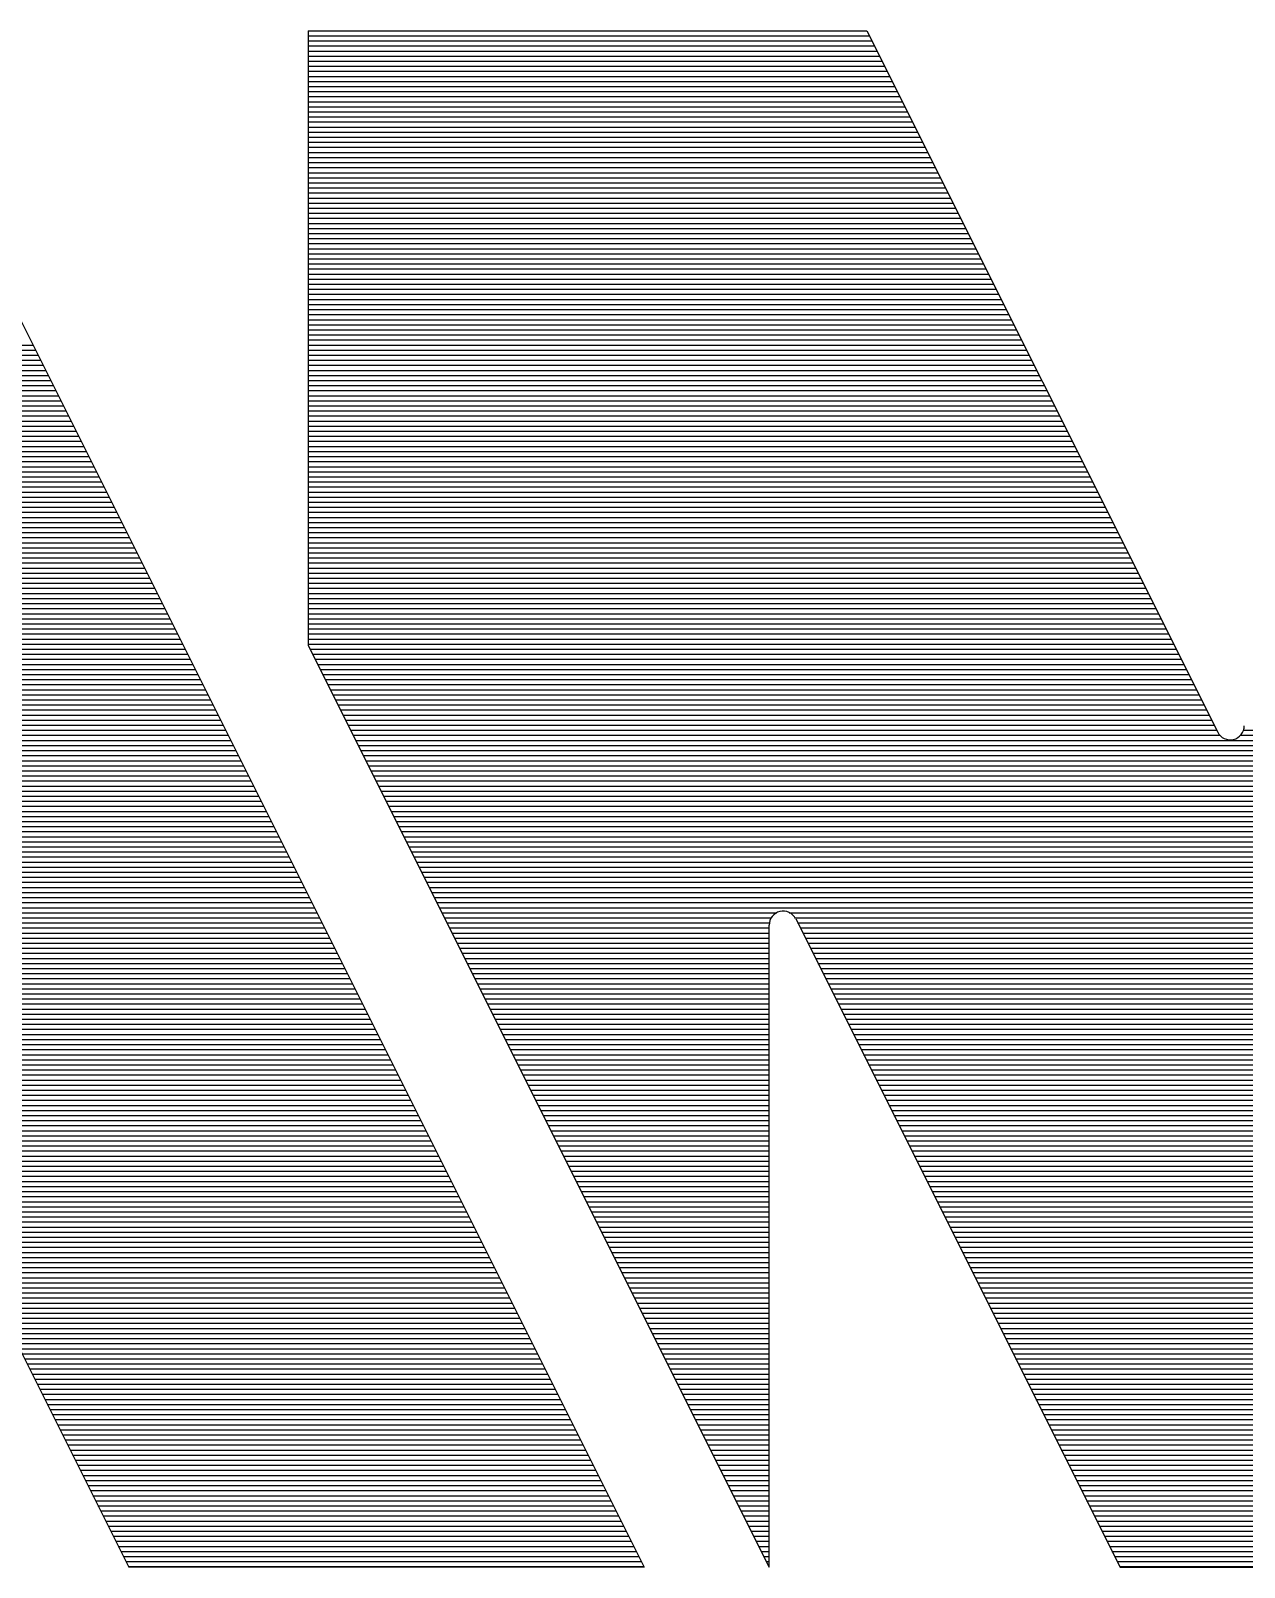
# Model space of a CAD drawing. Extents: x 0 to 11880, y 0 to 8400.
# Drawn here: x 9641.3 to 9789.7, y 946.8 to 1134.7 of the extents above; entities that cross this region are included whole.
import ezdxf

# ---------------------------------------------------------------- set-up
doc = ezdxf.new("R2010")
doc.units = 0
doc.header["$LTSCALE"] = 20
doc.layers.get('0').update_dxf_attribs({"linetype": 'CONTINUOUS'})
doc.layers.add('M_EQUIP_E7', color=7, linetype='CONTINUOUS', lineweight=70)
doc.layers.add('schriftfeld', color=7, linetype='CONTINUOUS')

# ---------------------------------------------------------------- blocks, each defined once
blk = doc.blocks.new('*X57')
at = {"color": 0, "linetype": 'ByBlock'}
for p, q in [((1066.706, 84.4129), (1072.108, 84.4129)), ((1066.722, 84.44389), (1072.092, 84.44389)), ((1066.737, 84.4749), (1072.077, 84.4749)), ((1066.66, 84.3199), (1072.154, 84.3199)), ((1066.675, 84.3509), (1072.139, 84.3509)), ((1066.691, 84.3819), (1072.123, 84.3819)), ((1066.613, 84.2269), (1072.2, 84.2269)), ((1066.629, 84.2579), (1072.185, 84.2579)), ((1066.644, 84.28889), (1072.17, 84.28889)), ((1066.551, 84.1029), (1072.262, 84.1029)), ((1066.567, 84.1339), (1072.247, 84.1339)), ((1066.582, 84.16489), (1072.231, 84.16489)), ((1066.598, 84.1959), (1072.216, 84.1959)), ((1066.505, 84.0099), (1072.309, 84.0099)), ((1066.52, 84.04089), (1072.293, 84.04089)), ((1066.536, 84.0719), (1072.278, 84.0719)), ((1066.458, 83.91689), (1072.355, 83.91689)), ((1066.474, 83.9479), (1072.34, 83.9479)), ((1066.49, 83.9789), (1072.324, 83.9789)), ((1066.412, 83.8239), (1072.402, 83.8239)), ((1066.427, 83.8549), (1072.386, 83.8549)), ((1066.443, 83.88589), (1072.371, 83.88589)), ((1066.365, 83.7309), (1072.448, 83.7309)), ((1066.381, 83.76189), (1072.433, 83.76189)), ((1066.396, 83.7929), (1072.417, 83.7929)), ((1066.319, 83.63789), (1072.495, 83.63789)), ((1066.334, 83.6689), (1072.479, 83.6689)), ((1066.35, 83.6999), (1072.464, 83.6999)), ((1066.272, 83.5449), (1072.542, 83.5449)), ((1066.288, 83.5759), (1072.526, 83.5759)), ((1066.303, 83.6069), (1072.51, 83.6069)), ((1066.226, 83.4519), (1072.588, 83.4519)), ((1066.241, 83.48289), (1072.573, 83.48289)), ((1066.257, 83.51389), (1072.557, 83.51389)), ((1066.21, 83.4209), (1072.604, 83.4209)), ((1069.453, 83.3899), (1072.619, 83.3899)), ((1069.483, 83.35889), (1072.635, 83.35889)), ((1069.498, 83.3279), (1072.65, 83.3279)), ((1069.514, 83.2969), (1072.666, 83.2969)), ((1069.529, 83.2659), (1072.681, 83.2659)), ((1069.545, 83.23489), (1072.697, 83.23489)), ((1069.56, 83.2039), (1072.712, 83.2039)), ((1069.576, 83.1729), (1072.728, 83.1729)), ((1069.591, 83.1419), (1072.743, 83.1419)), ((1069.607, 83.11089), (1072.759, 83.11089)), ((1069.622, 83.0799), (1072.774, 83.0799)), ((1069.638, 83.0489), (1072.79, 83.0489)), ((1069.653, 83.0179), (1072.805, 83.0179)), ((1069.669, 82.9869), (1072.82, 82.9869)), ((1069.684, 82.95589), (1072.836, 82.95589)), ((1069.7, 82.9249), (1072.851, 82.9249)), ((1069.715, 82.8939), (1072.867, 82.8939)), ((1069.731, 82.8629), (1072.882, 82.8629)), ((1069.746, 82.83189), (1072.898, 82.83189)), ((1069.762, 82.8009), (1072.913, 82.8009)), ((1069.777, 82.7699), (1072.929, 82.7699)), ((1069.793, 82.7389), (1072.944, 82.7389)), ((1069.808, 82.70789), (1072.96, 82.70789)), ((1069.824, 82.6769), (1072.975, 82.6769)), ((1069.839, 82.6459), (1072.991, 82.6459)), ((1069.855, 82.6149), (1073.006, 82.6149)), ((1069.87, 82.5839), (1073.022, 82.5839)), ((1069.886, 82.55289), (1073.037, 82.55289)), ((1069.901, 82.5219), (1073.053, 82.5219)), ((1069.917, 82.4909), (1073.068, 82.4909)), ((1069.932, 82.4599), (1073.084, 82.4599)), ((1069.948, 82.42889), (1073.099, 82.42889)), ((1069.963, 82.3979), (1073.115, 82.3979)), ((1069.979, 82.3669), (1073.13, 82.3669)), ((1069.994, 82.3359), (1073.146, 82.3359)), ((1070.01, 82.30489), (1073.161, 82.30489)), ((1070.025, 82.2739), (1073.177, 82.2739)), ((1070.041, 82.2429), (1073.193, 82.2429)), ((1070.056, 82.2119), (1073.208, 82.2119)), ((1070.072, 82.18089), (1073.224, 82.18089)), ((1070.087, 82.14989), (1073.239, 82.14989)), ((1070.103, 82.1189), (1073.255, 82.1189)), ((1070.118, 82.0879), (1073.27, 82.0879)), ((1070.134, 82.0569), (1073.286, 82.0569)), ((1070.149, 82.02589), (1073.301, 82.02589)), ((1070.165, 81.9949), (1073.317, 81.9949)), ((1070.18, 81.9639), (1073.332, 81.9639)), ((1070.196, 81.9329), (1073.348, 81.9329)), ((1070.211, 81.90189), (1073.363, 81.90189)), ((1070.227, 81.8709), (1073.379, 81.8709)), ((1070.242, 81.8399), (1073.394, 81.8399)), ((1070.258, 81.8089), (1073.41, 81.8089)), ((1070.273, 81.77789), (1073.425, 81.77789)), ((1070.289, 81.74689), (1073.441, 81.74689)), ((1070.304, 81.7159), (1073.456, 81.7159)), ((1070.32, 81.6849), (1073.471, 81.6849)), ((1070.335, 81.6539), (1073.487, 81.6539)), ((1070.351, 81.62289), (1073.502, 81.62289)), ((1070.366, 81.5919), (1073.518, 81.5919)), ((1070.382, 81.5609), (1073.533, 81.5609)), ((1070.397, 81.5299), (1073.549, 81.5299)), ((1070.413, 81.49889), (1073.564, 81.49889)), ((1070.428, 81.4679), (1073.58, 81.4679)), ((1070.444, 81.4369), (1073.595, 81.4369)), ((1070.459, 81.4059), (1073.611, 81.4059)), ((1070.475, 81.37489), (1073.626, 81.37489)), ((1070.49, 81.34389), (1073.642, 81.34389)), ((1070.506, 81.3129), (1073.657, 81.3129)), ((1070.521, 81.2819), (1073.673, 81.2819)), ((1070.537, 81.2509), (1073.688, 81.2509)), ((1070.552, 81.21989), (1073.704, 81.21989)), ((1070.568, 81.1889), (1073.719, 81.1889)), ((1070.583, 81.1579), (1073.735, 81.1579)), ((1070.599, 81.1269), (1073.75, 81.1269)), ((1070.614, 81.09589), (1073.766, 81.09589)), ((1070.63, 81.0649), (1073.781, 81.0649)), ((1070.645, 81.0339), (1073.797, 81.0339)), ((1070.661, 81.0029), (1073.813, 81.0029)), ((1070.676, 80.97189), (1073.828, 80.97189)), ((1070.692, 80.9409), (1073.844, 80.9409)), ((1070.707, 80.9099), (1073.859, 80.9099)), ((1070.723, 80.8789), (1073.875, 80.8789)), ((1070.738, 80.8479), (1073.89, 80.8479)), ((1070.754, 80.81689), (1073.906, 80.81689)), ((1070.769, 80.7859), (1073.921, 80.7859)), ((1070.785, 80.7549), (1073.937, 80.7549)), ((1070.8, 80.7239), (1073.952, 80.7239)), ((1070.816, 80.69289), (1073.968, 80.69289)), ((1070.831, 80.6619), (1073.983, 80.6619)), ((1070.847, 80.6309), (1073.999, 80.6309)), ((1070.862, 80.5999), (1074.014, 80.5999)), ((1070.878, 80.56889), (1074.03, 80.56889)), ((1070.893, 80.5379), (1074.045, 80.5379)), ((1070.909, 80.5069), (1074.061, 80.5069)), ((1070.924, 80.4759), (1074.076, 80.4759)), ((1070.94, 80.4449), (1074.092, 80.4449)), ((1070.955, 80.41389), (1074.107, 80.41389)), ((1070.971, 80.3829), (1074.122, 80.3829)), ((1070.986, 80.3519), (1074.138, 80.3519)), ((1071.002, 80.3209), (1074.153, 80.3209)), ((1071.017, 80.28989), (1074.169, 80.28989)), ((1071.033, 80.2589), (1074.184, 80.2589)), ((1071.048, 80.2279), (1074.2, 80.2279)), ((1071.064, 80.1969), (1074.215, 80.1969)), ((1071.079, 80.16589), (1074.231, 80.16589)), ((1071.095, 80.1349), (1074.246, 80.1349)), ((1071.11, 80.1039), (1074.262, 80.1039)), ((1071.126, 80.0729), (1074.277, 80.0729)), ((1071.141, 80.04189), (1074.293, 80.04189)), ((1071.157, 80.01089), (1074.308, 80.01089)), ((1071.172, 79.9799), (1074.324, 79.9799)), ((1071.188, 79.9489), (1074.339, 79.9489)), ((1071.203, 79.9179), (1074.355, 79.9179)), ((1071.219, 79.88689), (1074.37, 79.88689)), ((1071.234, 79.8559), (1074.386, 79.8559)), ((1071.25, 79.8249), (1074.401, 79.8249)), ((1071.265, 79.7939), (1074.417, 79.7939)), ((1071.281, 79.76289), (1074.432, 79.76289)), ((1071.296, 79.7319), (1074.448, 79.7319)), ((1071.312, 79.7009), (1074.464, 79.7009)), ((1071.327, 79.6699), (1074.479, 79.6699)), ((1071.343, 79.63889), (1074.495, 79.63889)), ((1071.358, 79.60789), (1074.51, 79.60789)), ((1071.374, 79.5769), (1074.526, 79.5769)), ((1071.389, 79.5459), (1074.541, 79.5459)), ((1071.405, 79.5149), (1074.557, 79.5149)), ((1071.42, 79.48389), (1074.572, 79.48389)), ((1071.436, 79.4529), (1074.588, 79.4529)), ((1071.451, 79.4219), (1074.603, 79.4219)), ((1071.467, 79.3909), (1074.619, 79.3909)), ((1071.482, 79.35989), (1074.634, 79.35989)), ((1071.498, 79.3289), (1074.65, 79.3289)), ((1071.513, 79.2979), (1074.665, 79.2979)), ((1071.529, 79.2669), (1074.681, 79.2669)), ((1071.544, 79.23589), (1074.696, 79.23589)), ((1071.56, 79.2049), (1074.712, 79.2049)), ((1071.575, 79.1739), (1074.727, 79.1739)), ((1071.591, 79.1429), (1074.743, 79.1429)), ((1071.606, 79.1119), (1074.758, 79.1119)), ((1071.622, 79.08089), (1074.773, 79.08089)), ((1071.637, 79.0499), (1074.789, 79.0499)), ((1071.653, 79.0189), (1074.804, 79.0189)), ((1071.668, 78.9879), (1074.82, 78.9879)), ((1071.684, 78.95689), (1074.835, 78.95689)), ((1071.699, 78.9259), (1074.851, 78.9259)), ((1071.715, 78.8949), (1074.866, 78.8949)), ((1071.73, 78.8639), (1074.882, 78.8639)), ((1071.746, 78.83289), (1074.897, 78.83289)), ((1071.761, 78.8019), (1074.913, 78.8019)), ((1071.777, 78.7709), (1074.928, 78.7709)), ((1071.792, 78.7399), (1074.944, 78.7399)), ((1071.808, 78.7089), (1074.959, 78.7089)), ((1071.823, 78.67789), (1074.975, 78.67789)), ((1071.839, 78.6469), (1074.99, 78.6469)), ((1071.854, 78.6159), (1075.006, 78.6159)), ((1071.87, 78.5849), (1075.021, 78.5849)), ((1071.885, 78.55389), (1075.037, 78.55389)), ((1071.901, 78.5229), (1075.052, 78.5229)), ((1071.916, 78.4919), (1075.068, 78.4919)), ((1071.932, 78.4609), (1075.083, 78.4609)), ((1071.947, 78.42989), (1075.099, 78.42989)), ((1071.963, 78.3989), (1075.115, 78.3989)), ((1071.978, 78.3679), (1075.13, 78.3679)), ((1071.994, 78.3369), (1075.146, 78.3369)), ((1072.009, 78.30589), (1075.161, 78.30589)), ((1072.025, 78.27489), (1075.177, 78.27489)), ((1072.04, 78.2439), (1075.192, 78.2439)), ((1072.056, 78.2129), (1075.208, 78.2129)), ((1072.071, 78.1819), (1075.223, 78.1819)), ((1072.087, 78.15089), (1075.239, 78.15089)), ((1072.102, 78.1199), (1075.254, 78.1199)), ((1072.118, 78.0889), (1075.27, 78.0889)), ((1072.133, 78.0579), (1075.285, 78.0579)), ((1072.149, 78.02689), (1075.301, 78.02689)), ((1072.164, 77.9959), (1075.316, 77.9959)), ((1072.18, 77.9649), (1075.332, 77.9649)), ((1072.195, 77.9339), (1075.347, 77.9339)), ((1072.211, 77.90289), (1075.363, 77.90289)), ((1072.226, 77.87189), (1075.378, 77.87189)), ((1072.242, 77.8409), (1075.394, 77.8409)), ((1072.257, 77.8099), (1075.409, 77.8099)), ((1072.273, 77.7789), (1075.424, 77.7789)), ((1072.288, 77.74789), (1075.44, 77.74789)), ((1072.304, 77.7169), (1075.455, 77.7169)), ((1072.319, 77.6859), (1075.471, 77.6859)), ((1072.335, 77.6549), (1075.486, 77.6549)), ((1072.35, 77.62389), (1075.502, 77.62389)), ((1072.366, 77.5929), (1075.517, 77.5929)), ((1072.381, 77.5619), (1075.533, 77.5619)), ((1072.397, 77.5309), (1075.548, 77.5309)), ((1072.412, 77.49989), (1075.564, 77.49989)), ((1072.428, 77.46889), (1075.579, 77.46889)), ((1072.443, 77.4379), (1075.595, 77.4379)), ((1072.459, 77.4069), (1075.61, 77.4069)), ((1072.474, 77.3759), (1075.626, 77.3759)), ((1072.49, 77.34489), (1075.641, 77.34489)), ((1072.505, 77.3139), (1075.657, 77.3139)), ((1072.521, 77.2829), (1075.672, 77.2829)), ((1072.536, 77.2519), (1075.688, 77.2519)), ((1072.552, 77.22089), (1075.703, 77.22089)), ((1072.567, 77.1899), (1075.719, 77.1899)), ((1072.583, 77.1589), (1075.734, 77.1589)), ((1072.598, 77.1279), (1075.75, 77.1279)), ((1072.614, 77.09689), (1075.766, 77.09689)), ((1072.629, 77.0659), (1075.781, 77.0659)), ((1072.645, 77.0349), (1075.797, 77.0349)), ((1072.66, 77.0039), (1075.812, 77.0039))]:
    blk.add_line(p, q, dxfattribs=at)
blk = doc.blocks.new('*X55')
at = {"color": 0, "linetype": 'ByBlock'}
for p, q in [((1073.759, 86.3659), (1077.192, 86.3659)), ((1073.759, 86.3349), (1077.207, 86.3349)), ((1073.759, 86.30389), (1077.223, 86.30389)), ((1073.759, 86.2729), (1077.238, 86.2729)), ((1073.759, 86.2419), (1077.254, 86.2419)), ((1073.759, 86.2109), (1077.269, 86.2109)), ((1073.759, 86.17989), (1077.285, 86.17989)), ((1073.759, 86.1489), (1077.3, 86.1489)), ((1073.759, 86.1179), (1077.316, 86.1179)), ((1073.759, 86.0869), (1077.331, 86.0869)), ((1073.759, 86.05589), (1077.347, 86.05589)), ((1073.759, 86.02489), (1077.362, 86.02489)), ((1073.759, 85.9939), (1077.378, 85.9939)), ((1073.759, 85.9629), (1077.393, 85.9629)), ((1073.759, 85.9319), (1077.408, 85.9319)), ((1073.759, 85.90089), (1077.424, 85.90089)), ((1073.759, 85.8699), (1077.439, 85.8699)), ((1073.759, 85.8389), (1077.455, 85.8389)), ((1073.759, 85.8079), (1077.47, 85.8079)), ((1073.759, 85.77689), (1077.486, 85.77689)), ((1073.759, 85.7459), (1077.501, 85.7459)), ((1073.759, 85.7149), (1077.517, 85.7149)), ((1073.759, 85.6839), (1077.532, 85.6839)), ((1073.759, 85.65289), (1077.548, 85.65289)), ((1073.759, 85.62189), (1077.563, 85.62189)), ((1073.759, 85.5909), (1077.579, 85.5909)), ((1073.759, 85.5599), (1077.594, 85.5599)), ((1073.759, 85.5289), (1077.61, 85.5289)), ((1073.759, 85.49789), (1077.625, 85.49789)), ((1073.759, 85.4669), (1077.641, 85.4669)), ((1073.759, 85.4359), (1077.656, 85.4359)), ((1073.759, 85.4049), (1077.672, 85.4049)), ((1073.759, 85.37389), (1077.688, 85.37389)), ((1073.759, 85.3429), (1077.703, 85.3429)), ((1073.759, 85.3119), (1077.719, 85.3119)), ((1073.759, 85.2809), (1077.734, 85.2809)), ((1073.759, 85.24989), (1077.75, 85.24989)), ((1073.759, 85.21889), (1077.765, 85.21889)), ((1073.759, 85.1879), (1077.781, 85.1879)), ((1073.759, 85.1569), (1077.796, 85.1569)), ((1073.759, 85.1259), (1077.812, 85.1259)), ((1073.759, 85.09489), (1077.827, 85.09489)), ((1073.759, 85.0639), (1077.843, 85.0639)), ((1073.759, 85.0329), (1077.858, 85.0329)), ((1073.759, 85.0019), (1077.874, 85.0019)), ((1073.759, 84.97089), (1077.889, 84.97089)), ((1073.759, 84.9399), (1077.905, 84.9399)), ((1073.759, 84.9089), (1077.92, 84.9089)), ((1073.759, 84.8779), (1077.936, 84.8779)), ((1073.759, 84.84689), (1077.951, 84.84689)), ((1073.759, 84.8159), (1077.967, 84.8159)), ((1073.759, 84.7849), (1077.982, 84.7849)), ((1073.759, 84.7539), (1077.998, 84.7539)), ((1073.759, 84.7229), (1078.013, 84.7229)), ((1073.759, 84.69189), (1078.029, 84.69189)), ((1073.759, 84.6609), (1078.044, 84.6609)), ((1073.759, 84.6299), (1078.059, 84.6299)), ((1073.759, 84.5989), (1078.075, 84.5989)), ((1073.759, 84.56789), (1078.09, 84.56789)), ((1073.759, 84.5369), (1078.106, 84.5369)), ((1073.759, 84.5059), (1078.121, 84.5059)), ((1073.759, 84.4749), (1078.137, 84.4749)), ((1073.759, 84.44389), (1078.152, 84.44389)), ((1073.759, 84.4129), (1078.168, 84.4129)), ((1073.759, 84.3819), (1078.183, 84.3819)), ((1073.759, 84.3509), (1078.199, 84.3509)), ((1073.759, 84.3199), (1078.214, 84.3199)), ((1073.759, 84.28889), (1078.23, 84.28889)), ((1073.759, 84.2579), (1078.245, 84.2579)), ((1073.759, 84.2269), (1078.261, 84.2269)), ((1073.759, 84.1959), (1078.276, 84.1959)), ((1073.759, 84.16489), (1078.292, 84.16489)), ((1073.759, 84.1339), (1078.307, 84.1339)), ((1073.759, 84.1029), (1078.323, 84.1029)), ((1073.759, 84.0719), (1078.339, 84.0719)), ((1073.759, 84.04089), (1078.354, 84.04089)), ((1073.759, 84.0099), (1078.37, 84.0099)), ((1073.759, 83.9789), (1078.385, 83.9789)), ((1073.759, 83.9479), (1078.401, 83.9479)), ((1073.759, 83.91689), (1078.416, 83.91689)), ((1073.759, 83.88589), (1078.432, 83.88589)), ((1073.759, 83.8549), (1078.447, 83.8549)), ((1073.759, 83.8239), (1078.463, 83.8239)), ((1073.759, 83.7929), (1078.478, 83.7929)), ((1073.759, 83.76189), (1078.494, 83.76189)), ((1073.759, 83.7309), (1078.509, 83.7309)), ((1073.759, 83.6999), (1078.525, 83.6999)), ((1073.759, 83.6689), (1078.54, 83.6689)), ((1073.759, 83.63789), (1078.556, 83.63789)), ((1073.759, 83.6069), (1078.571, 83.6069)), ((1073.759, 83.5759), (1078.587, 83.5759)), ((1073.759, 83.5449), (1078.602, 83.5449)), ((1073.759, 83.51389), (1078.618, 83.51389)), ((1073.759, 83.48289), (1078.633, 83.48289)), ((1073.759, 83.4519), (1078.649, 83.4519)), ((1073.759, 83.4209), (1078.664, 83.4209)), ((1073.759, 83.3899), (1078.68, 83.3899)), ((1073.759, 83.35889), (1078.695, 83.35889)), ((1073.759, 83.3279), (1078.71, 83.3279)), ((1073.759, 83.2969), (1078.726, 83.2969)), ((1073.759, 83.2659), (1078.741, 83.2659)), ((1073.759, 83.23489), (1078.757, 83.23489)), ((1073.759, 83.2039), (1078.772, 83.2039)), ((1073.759, 83.1729), (1078.788, 83.1729)), ((1073.759, 83.1419), (1078.803, 83.1419)), ((1073.759, 83.11089), (1078.819, 83.11089)), ((1073.759, 83.0799), (1078.834, 83.0799)), ((1073.759, 83.0489), (1078.85, 83.0489)), ((1073.759, 83.0179), (1078.865, 83.0179)), ((1073.759, 82.9869), (1078.881, 82.9869)), ((1073.759, 82.95589), (1078.896, 82.95589)), ((1073.759, 82.9249), (1078.912, 82.9249)), ((1073.759, 82.8939), (1078.927, 82.8939)), ((1073.759, 82.8629), (1078.943, 82.8629)), ((1073.759, 82.83189), (1078.958, 82.83189)), ((1073.759, 82.8009), (1078.974, 82.8009)), ((1073.759, 82.7699), (1078.99, 82.7699)), ((1073.759, 82.7389), (1079.005, 82.7389)), ((1073.759, 82.70789), (1079.021, 82.70789)), ((1073.759, 82.6769), (1079.036, 82.6769)), ((1073.759, 82.6459), (1079.052, 82.6459)), ((1073.771, 82.6149), (1079.067, 82.6149)), ((1073.786, 82.5839), (1079.083, 82.5839)), ((1073.802, 82.55289), (1079.098, 82.55289)), ((1073.817, 82.5219), (1079.114, 82.5219)), ((1073.833, 82.4909), (1079.129, 82.4909)), ((1073.848, 82.4599), (1079.145, 82.4599)), ((1073.864, 82.42889), (1079.16, 82.42889)), ((1073.879, 82.3979), (1079.176, 82.3979)), ((1073.895, 82.3669), (1079.191, 82.3669)), ((1073.91, 82.3359), (1079.207, 82.3359)), ((1073.926, 82.30489), (1079.222, 82.30489)), ((1073.941, 82.2739), (1079.238, 82.2739)), ((1073.957, 82.2429), (1079.253, 82.2429)), ((1073.972, 82.2119), (1079.269, 82.2119)), ((1073.988, 82.18089), (1079.284, 82.18089)), ((1074.003, 82.14989), (1079.3, 82.14989)), ((1074.019, 82.1189), (1079.315, 82.1189)), ((1074.034, 82.0879), (1079.336, 82.0879)), ((1074.05, 82.0569), (1082.302, 82.0569)), ((1079.458, 82.0879), (1082.302, 82.0879)), ((1079.477, 82.1189), (1082.302, 82.1189)), ((1074.065, 82.02589), (1082.302, 82.02589)), ((1074.081, 81.9949), (1082.302, 81.9949)), ((1074.096, 81.9639), (1082.302, 81.9639)), ((1074.112, 81.9329), (1082.302, 81.9329)), ((1074.127, 81.90189), (1082.302, 81.90189)), ((1074.143, 81.8709), (1082.302, 81.8709)), ((1074.158, 81.8399), (1082.302, 81.8399)), ((1074.174, 81.8089), (1082.302, 81.8089)), ((1074.189, 81.77789), (1082.302, 81.77789)), ((1074.205, 81.74689), (1082.302, 81.74689)), ((1074.22, 81.7159), (1082.302, 81.7159)), ((1074.236, 81.6849), (1082.302, 81.6849)), ((1074.251, 81.6539), (1082.302, 81.6539)), ((1074.267, 81.62289), (1082.302, 81.62289)), ((1074.282, 81.5919), (1082.302, 81.5919)), ((1074.298, 81.5609), (1082.302, 81.5609)), ((1074.313, 81.5299), (1082.302, 81.5299)), ((1074.329, 81.49889), (1082.302, 81.49889)), ((1074.344, 81.4679), (1082.302, 81.4679)), ((1074.36, 81.4369), (1082.302, 81.4369)), ((1074.375, 81.4059), (1082.302, 81.4059)), ((1074.391, 81.37489), (1082.302, 81.37489)), ((1074.406, 81.34389), (1082.302, 81.34389)), ((1074.422, 81.3129), (1082.302, 81.3129)), ((1074.437, 81.2819), (1082.302, 81.2819)), ((1074.453, 81.2509), (1082.302, 81.2509)), ((1074.468, 81.21989), (1082.302, 81.21989)), ((1074.484, 81.1889), (1082.302, 81.1889)), ((1074.499, 81.1579), (1082.302, 81.1579)), ((1074.515, 81.1269), (1082.302, 81.1269)), ((1074.53, 81.09589), (1082.302, 81.09589)), ((1074.546, 81.0649), (1082.302, 81.0649)), ((1074.561, 81.0339), (1082.302, 81.0339)), ((1074.577, 81.0029), (1076.624, 81.0029)), ((1076.7, 81.0029), (1082.302, 81.0029)), ((1074.592, 80.97189), (1076.592, 80.97189)), ((1074.608, 80.9409), (1076.58, 80.9409)), ((1074.623, 80.9099), (1076.578, 80.9099)), ((1076.735, 80.97189), (1082.302, 80.97189)), ((1076.752, 80.9409), (1082.302, 80.9409)), ((1076.768, 80.9099), (1082.302, 80.9099)), ((1074.639, 80.8789), (1076.578, 80.8789)), ((1074.654, 80.8479), (1076.578, 80.8479)), ((1074.67, 80.81689), (1076.578, 80.81689)), ((1076.783, 80.8789), (1082.302, 80.8789)), ((1076.799, 80.8479), (1082.302, 80.8479)), ((1076.814, 80.81689), (1082.302, 80.81689)), ((1074.685, 80.7859), (1076.578, 80.7859)), ((1074.701, 80.7549), (1076.578, 80.7549)), ((1074.716, 80.7239), (1076.578, 80.7239)), ((1076.83, 80.7859), (1082.302, 80.7859)), ((1076.845, 80.7549), (1082.302, 80.7549)), ((1076.861, 80.7239), (1082.302, 80.7239)), ((1074.732, 80.69289), (1076.578, 80.69289)), ((1074.747, 80.6619), (1076.578, 80.6619)), ((1074.763, 80.6309), (1076.578, 80.6309)), ((1076.876, 80.69289), (1082.302, 80.69289)), ((1076.892, 80.6619), (1082.302, 80.6619)), ((1076.907, 80.6309), (1082.302, 80.6309)), ((1074.778, 80.5999), (1076.578, 80.5999)), ((1074.794, 80.56889), (1076.578, 80.56889)), ((1074.809, 80.5379), (1076.578, 80.5379)), ((1076.923, 80.5999), (1082.302, 80.5999)), ((1076.938, 80.56889), (1082.302, 80.56889)), ((1076.954, 80.5379), (1082.302, 80.5379)), ((1074.825, 80.5069), (1076.578, 80.5069)), ((1074.84, 80.4759), (1076.578, 80.4759)), ((1074.856, 80.4449), (1076.578, 80.4449)), ((1076.969, 80.5069), (1082.302, 80.5069)), ((1076.985, 80.4759), (1082.302, 80.4759)), ((1077, 80.4449), (1082.302, 80.4449)), ((1074.871, 80.41389), (1076.578, 80.41389)), ((1074.887, 80.3829), (1076.578, 80.3829)), ((1074.902, 80.3519), (1076.578, 80.3519)), ((1077.016, 80.41389), (1082.302, 80.41389)), ((1077.031, 80.3829), (1082.302, 80.3829)), ((1077.047, 80.3519), (1082.302, 80.3519)), ((1074.918, 80.3209), (1076.578, 80.3209)), ((1074.933, 80.28989), (1076.578, 80.28989)), ((1074.949, 80.2589), (1076.578, 80.2589)), ((1077.062, 80.3209), (1082.302, 80.3209)), ((1077.078, 80.28989), (1082.302, 80.28989)), ((1077.093, 80.2589), (1082.302, 80.2589)), ((1074.964, 80.2279), (1076.578, 80.2279)), ((1074.98, 80.1969), (1076.578, 80.1969)), ((1074.995, 80.16589), (1076.578, 80.16589)), ((1077.109, 80.2279), (1082.302, 80.2279)), ((1077.124, 80.1969), (1082.302, 80.1969)), ((1077.14, 80.16589), (1082.302, 80.16589)), ((1075.011, 80.1349), (1076.578, 80.1349)), ((1075.026, 80.1039), (1076.578, 80.1039)), ((1075.042, 80.0729), (1076.578, 80.0729)), ((1077.155, 80.1349), (1082.302, 80.1349)), ((1077.171, 80.1039), (1082.302, 80.1039)), ((1077.186, 80.0729), (1082.302, 80.0729)), ((1075.057, 80.04189), (1076.578, 80.04189)), ((1075.073, 80.01089), (1076.578, 80.01089)), ((1075.088, 79.9799), (1076.578, 79.9799)), ((1077.202, 80.04189), (1082.302, 80.04189)), ((1077.217, 80.01089), (1082.302, 80.01089)), ((1077.233, 79.9799), (1082.302, 79.9799)), ((1075.104, 79.9489), (1076.578, 79.9489)), ((1075.119, 79.9179), (1076.578, 79.9179)), ((1075.135, 79.88689), (1076.578, 79.88689)), ((1077.248, 79.9489), (1082.302, 79.9489)), ((1077.264, 79.9179), (1082.302, 79.9179)), ((1077.279, 79.88689), (1082.302, 79.88689)), ((1075.15, 79.8559), (1076.578, 79.8559)), ((1075.166, 79.8249), (1076.578, 79.8249)), ((1075.181, 79.7939), (1076.578, 79.7939)), ((1077.295, 79.8559), (1082.302, 79.8559)), ((1077.31, 79.8249), (1082.302, 79.8249)), ((1077.326, 79.7939), (1082.302, 79.7939)), ((1075.197, 79.76289), (1076.578, 79.76289)), ((1075.212, 79.7319), (1076.578, 79.7319)), ((1075.228, 79.7009), (1076.578, 79.7009)), ((1077.341, 79.76289), (1082.302, 79.76289)), ((1077.357, 79.7319), (1082.302, 79.7319)), ((1077.372, 79.7009), (1082.302, 79.7009)), ((1075.243, 79.6699), (1076.578, 79.6699)), ((1075.259, 79.63889), (1076.578, 79.63889)), ((1075.274, 79.60789), (1076.578, 79.60789)), ((1077.388, 79.6699), (1082.302, 79.6699)), ((1077.403, 79.63889), (1082.302, 79.63889)), ((1077.419, 79.60789), (1082.302, 79.60789)), ((1075.29, 79.5769), (1076.578, 79.5769)), ((1075.305, 79.5459), (1076.578, 79.5459)), ((1075.321, 79.5149), (1076.578, 79.5149)), ((1077.434, 79.5769), (1082.302, 79.5769)), ((1077.45, 79.5459), (1082.302, 79.5459)), ((1077.465, 79.5149), (1082.302, 79.5149)), ((1075.336, 79.48389), (1076.578, 79.48389)), ((1075.352, 79.4529), (1076.578, 79.4529)), ((1075.367, 79.4219), (1076.578, 79.4219)), ((1077.481, 79.48389), (1082.302, 79.48389)), ((1077.496, 79.4529), (1082.302, 79.4529)), ((1077.512, 79.4219), (1082.302, 79.4219)), ((1075.383, 79.3909), (1076.578, 79.3909)), ((1075.398, 79.35989), (1076.578, 79.35989)), ((1075.414, 79.3289), (1076.578, 79.3289)), ((1077.527, 79.3909), (1082.302, 79.3909)), ((1077.543, 79.35989), (1082.302, 79.35989)), ((1077.558, 79.3289), (1082.302, 79.3289)), ((1075.429, 79.2979), (1076.578, 79.2979)), ((1075.445, 79.2669), (1076.578, 79.2669)), ((1075.46, 79.23589), (1076.578, 79.23589)), ((1077.574, 79.2979), (1082.302, 79.2979)), ((1077.589, 79.2669), (1082.302, 79.2669)), ((1077.605, 79.23589), (1082.302, 79.23589)), ((1075.476, 79.2049), (1076.578, 79.2049)), ((1075.491, 79.1739), (1076.578, 79.1739)), ((1075.507, 79.1429), (1076.578, 79.1429)), ((1077.62, 79.2049), (1082.302, 79.2049)), ((1077.636, 79.1739), (1082.302, 79.1739)), ((1077.651, 79.1429), (1082.302, 79.1429)), ((1075.522, 79.1119), (1076.578, 79.1119)), ((1075.538, 79.08089), (1076.578, 79.08089)), ((1075.553, 79.0499), (1076.578, 79.0499)), ((1077.667, 79.1119), (1082.302, 79.1119)), ((1077.682, 79.08089), (1082.302, 79.08089)), ((1077.698, 79.0499), (1082.302, 79.0499)), ((1075.569, 79.0189), (1076.578, 79.0189)), ((1075.584, 78.9879), (1076.578, 78.9879)), ((1075.6, 78.95689), (1076.578, 78.95689)), ((1077.713, 79.0189), (1082.302, 79.0189)), ((1077.729, 78.9879), (1082.302, 78.9879)), ((1077.744, 78.95689), (1082.302, 78.95689)), ((1075.615, 78.9259), (1076.578, 78.9259)), ((1075.631, 78.8949), (1076.578, 78.8949)), ((1075.646, 78.8639), (1076.578, 78.8639)), ((1077.76, 78.9259), (1082.302, 78.9259)), ((1077.775, 78.8949), (1082.302, 78.8949)), ((1077.791, 78.8639), (1082.302, 78.8639)), ((1075.662, 78.83289), (1076.578, 78.83289)), ((1075.677, 78.8019), (1076.578, 78.8019)), ((1075.693, 78.7709), (1076.578, 78.7709)), ((1077.806, 78.83289), (1082.302, 78.83289)), ((1077.822, 78.8019), (1082.302, 78.8019)), ((1077.837, 78.7709), (1082.302, 78.7709)), ((1075.708, 78.7399), (1076.578, 78.7399)), ((1075.724, 78.7089), (1076.578, 78.7089)), ((1075.739, 78.67789), (1076.578, 78.67789)), ((1077.853, 78.7399), (1082.302, 78.7399)), ((1077.868, 78.7089), (1082.302, 78.7089)), ((1077.884, 78.67789), (1082.302, 78.67789)), ((1075.755, 78.6469), (1076.578, 78.6469)), ((1075.77, 78.6159), (1076.578, 78.6159)), ((1075.786, 78.5849), (1076.578, 78.5849)), ((1077.899, 78.6469), (1082.302, 78.6469)), ((1077.915, 78.6159), (1082.302, 78.6159)), ((1077.93, 78.5849), (1082.302, 78.5849)), ((1075.801, 78.55389), (1076.578, 78.55389)), ((1075.817, 78.5229), (1076.578, 78.5229)), ((1075.832, 78.4919), (1076.578, 78.4919)), ((1077.946, 78.55389), (1082.302, 78.55389)), ((1077.961, 78.5229), (1082.302, 78.5229)), ((1077.977, 78.4919), (1082.302, 78.4919)), ((1075.848, 78.4609), (1076.578, 78.4609)), ((1075.863, 78.42989), (1076.578, 78.42989)), ((1075.879, 78.3989), (1076.578, 78.3989)), ((1077.992, 78.4609), (1082.302, 78.4609)), ((1078.008, 78.42989), (1082.302, 78.42989)), ((1078.023, 78.3989), (1082.302, 78.3989)), ((1075.894, 78.3679), (1076.578, 78.3679)), ((1075.91, 78.3369), (1076.578, 78.3369)), ((1075.925, 78.30589), (1076.578, 78.30589)), ((1078.039, 78.3679), (1082.302, 78.3679)), ((1078.054, 78.3369), (1082.302, 78.3369)), ((1078.07, 78.30589), (1082.302, 78.30589)), ((1075.941, 78.27489), (1076.578, 78.27489)), ((1075.956, 78.2439), (1076.578, 78.2439)), ((1075.972, 78.2129), (1076.578, 78.2129)), ((1078.085, 78.27489), (1082.302, 78.27489)), ((1078.101, 78.2439), (1082.302, 78.2439)), ((1078.116, 78.2129), (1082.302, 78.2129)), ((1075.987, 78.1819), (1076.578, 78.1819)), ((1076.003, 78.15089), (1076.578, 78.15089)), ((1076.018, 78.1199), (1076.578, 78.1199)), ((1076.034, 78.0889), (1076.578, 78.0889)), ((1078.132, 78.1819), (1082.302, 78.1819)), ((1078.147, 78.15089), (1082.302, 78.15089)), ((1078.163, 78.1199), (1082.302, 78.1199)), ((1078.178, 78.0889), (1082.302, 78.0889)), ((1076.049, 78.0579), (1076.578, 78.0579)), ((1076.065, 78.02689), (1076.578, 78.02689)), ((1076.08, 77.9959), (1076.578, 77.9959)), ((1078.194, 78.0579), (1082.302, 78.0579)), ((1078.209, 78.02689), (1082.302, 78.02689)), ((1078.225, 77.9959), (1082.302, 77.9959)), ((1076.096, 77.9649), (1076.578, 77.9649)), ((1076.111, 77.9339), (1076.578, 77.9339)), ((1076.127, 77.90289), (1076.578, 77.90289)), ((1078.24, 77.9649), (1082.302, 77.9649)), ((1078.256, 77.9339), (1082.302, 77.9339)), ((1078.271, 77.90289), (1082.302, 77.90289)), ((1076.142, 77.87189), (1076.578, 77.87189)), ((1076.158, 77.8409), (1076.578, 77.8409)), ((1076.173, 77.8099), (1076.578, 77.8099)), ((1078.287, 77.87189), (1082.302, 77.87189)), ((1078.302, 77.8409), (1082.302, 77.8409)), ((1078.318, 77.8099), (1082.302, 77.8099)), ((1076.189, 77.7789), (1076.578, 77.7789)), ((1076.204, 77.74789), (1076.578, 77.74789)), ((1076.22, 77.7169), (1076.578, 77.7169)), ((1078.333, 77.7789), (1082.302, 77.7789)), ((1078.349, 77.74789), (1082.302, 77.74789)), ((1078.364, 77.7169), (1082.302, 77.7169)), ((1076.235, 77.6859), (1076.578, 77.6859)), ((1076.251, 77.6549), (1076.578, 77.6549)), ((1076.266, 77.62389), (1076.578, 77.62389)), ((1078.38, 77.6859), (1082.302, 77.6859)), ((1078.395, 77.6549), (1082.302, 77.6549)), ((1078.411, 77.62389), (1082.302, 77.62389)), ((1076.282, 77.5929), (1076.578, 77.5929)), ((1076.297, 77.5619), (1076.578, 77.5619)), ((1076.313, 77.5309), (1076.578, 77.5309)), ((1078.426, 77.5929), (1082.302, 77.5929)), ((1078.442, 77.5619), (1082.302, 77.5619)), ((1078.457, 77.5309), (1082.302, 77.5309)), ((1076.328, 77.49989), (1076.578, 77.49989)), ((1076.344, 77.46889), (1076.578, 77.46889)), ((1076.359, 77.4379), (1076.578, 77.4379)), ((1078.473, 77.49989), (1082.302, 77.49989)), ((1078.488, 77.46889), (1082.302, 77.46889)), ((1078.504, 77.4379), (1082.302, 77.4379)), ((1076.375, 77.4069), (1076.578, 77.4069)), ((1076.39, 77.3759), (1076.578, 77.3759)), ((1076.406, 77.34489), (1076.578, 77.34489)), ((1078.519, 77.4069), (1082.302, 77.4069)), ((1078.535, 77.3759), (1082.302, 77.3759)), ((1078.55, 77.34489), (1082.302, 77.34489)), ((1076.421, 77.3139), (1076.578, 77.3139)), ((1076.437, 77.2829), (1076.578, 77.2829)), ((1076.452, 77.2519), (1076.578, 77.2519)), ((1078.566, 77.3139), (1082.302, 77.3139)), ((1078.581, 77.2829), (1082.302, 77.2829)), ((1078.597, 77.2519), (1082.302, 77.2519)), ((1076.468, 77.22089), (1076.578, 77.22089)), ((1076.483, 77.1899), (1076.578, 77.1899)), ((1076.499, 77.1589), (1076.578, 77.1589)), ((1078.612, 77.22089), (1082.302, 77.22089)), ((1078.628, 77.1899), (1082.302, 77.1899)), ((1078.643, 77.1589), (1082.302, 77.1589)), ((1076.514, 77.1279), (1076.578, 77.1279)), ((1076.53, 77.09689), (1076.578, 77.09689)), ((1076.545, 77.0659), (1076.578, 77.0659)), ((1078.659, 77.1279), (1082.302, 77.1279)), ((1078.674, 77.09689), (1082.302, 77.09689)), ((1078.69, 77.0659), (1082.302, 77.0659)), ((1076.561, 77.0349), (1076.578, 77.0349)), ((1076.576, 77.0039), (1076.578, 77.0039)), ((1078.705, 77.0349), (1082.302, 77.0349)), ((1078.721, 77.0039), (1082.302, 77.0039))]:
    blk.add_line(p, q, dxfattribs=at)
blk = doc.blocks.new('A$C6EAD2A84')
at = {"layer": 'schriftfeld', "color": 3}
for p, q in [((77.115, 46.7366), (81.814, 37.3397)), ((79.759, 46.7366), (79.759, 42.9779)), ((79.759, 46.7366), (83.176, 46.7366)), ((83.176, 46.7366), (85.321, 42.4473)), ((75.483, 43.6972), (78.662, 37.3397)), ((79.759, 42.9779), (82.578, 37.3397)), ((82.578, 37.3397), (82.578, 41.2671)), ((82.74, 41.3053), (84.723, 37.3397)), ((81.814, 37.3397), (78.662, 37.3397)), ((84.723, 37.3397), (88.302, 37.3397))]:
    blk.add_line(p, q, dxfattribs=at)
for centre, start, end in [((85.397, 42.4855), 206.5651, 0.00001), ((82.663, 41.2671), 26.56505, 180)]:
    blk.add_arc(centre, 0.0854, start, end, dxfattribs=at)
for name in ['*X57', '*X55']:
    blk.add_blockref(name, (-994, -39.6603), dxfattribs=at)

msp = doc.modelspace()

# ---------------------------------------------------------------- block references
at = {"layer": 'M_EQUIP_E7', "lineweight": 35, "xscale": 20, "yscale": 20, "zscale": 20}
msp.add_blockref('A$C6EAD2A84', (8080, 200), dxfattribs=at)

doc.saveas('drawing.dxf')
